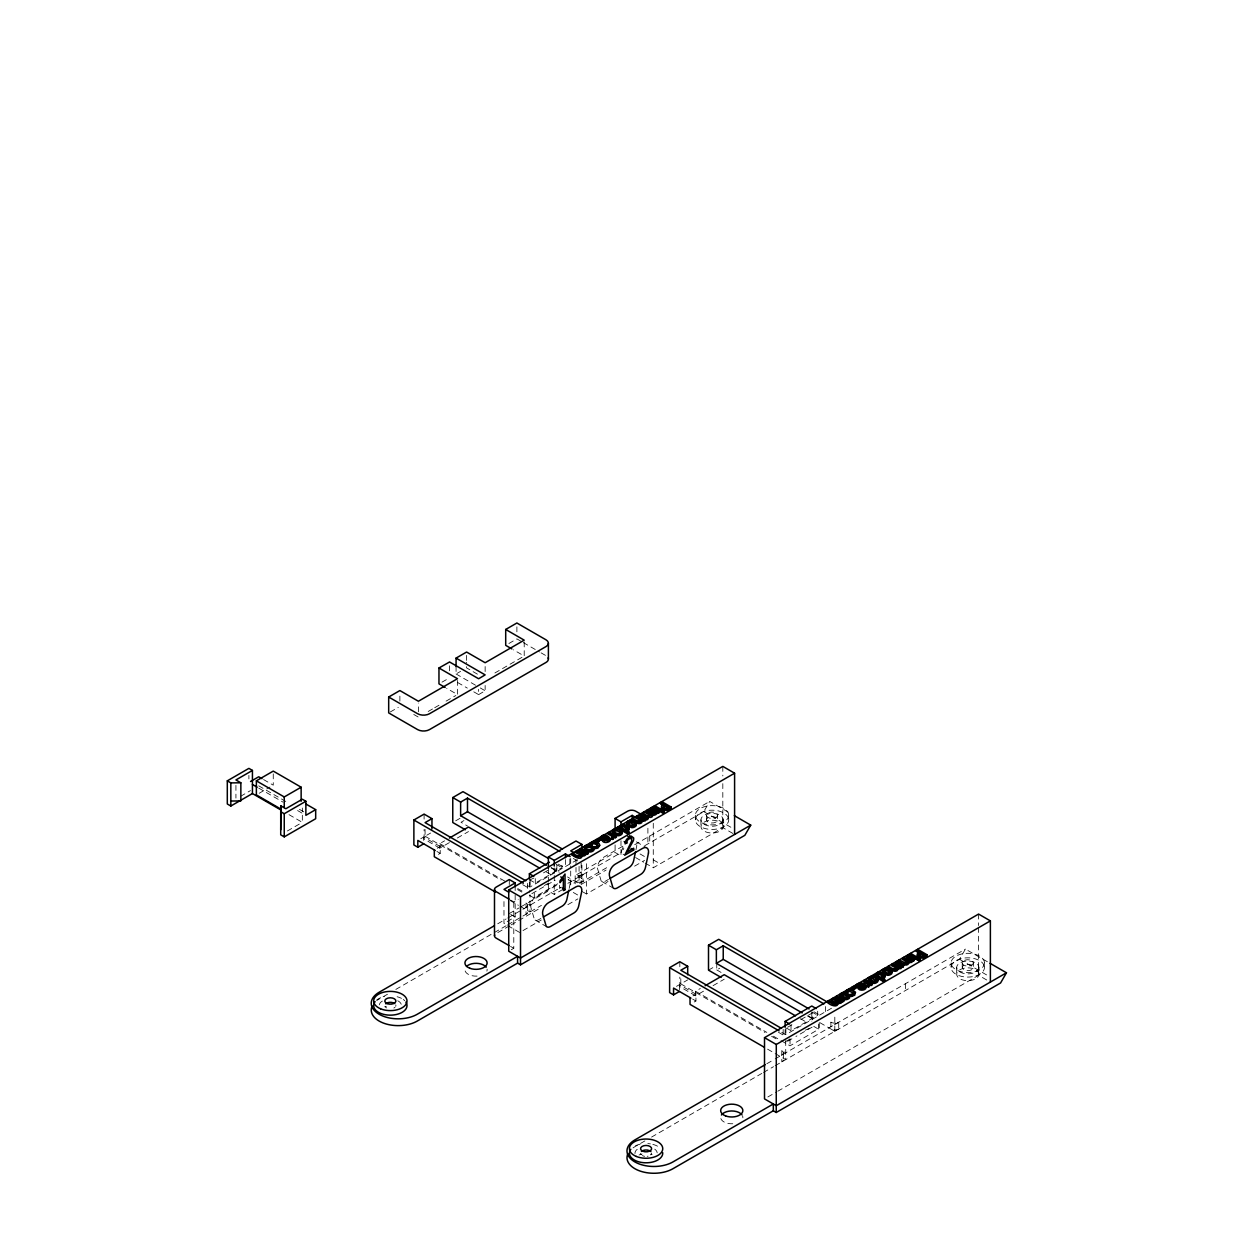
<?xml version="1.0" encoding="UTF-8"?>
<svg xmlns="http://www.w3.org/2000/svg" width="1235" height="1235" viewBox="0 0 1235 1235"><rect width="100%" height="100%" fill="white"/><g stroke="black" fill="none" stroke-linecap="round" stroke-linejoin="round"><path stroke-width="0.75" stroke-dasharray="5 3.75" d="M399.878 701.14L399.878 694.085M418.403 711.839L418.403 703.024M449.555 670.79L449.555 661.975M457.49 680.454L457.49 694.564L446.684 688.327M473.792 691.832L478.624 694.626L478.624 689.331M478.624 694.626L485.139 690.766L485.139 685.471M485.139 671.547L485.139 664.492M516.894 631.826L516.894 623.011M524.211 641.922L524.211 656.032L513.42 649.795M466.598 660.416L466.598 655.384M819.222 1022.75L819.222 1029.558L813.726 1026.362M569.181 888.413L569.937 884.8A8.336 4.817 -60 0 0 568.1 879.521L575.464 883.781M635.932 849.881L636.689 846.268A8.336 4.817 -60 0 0 635.932 841.884M623.15 849.742L623.845 848.291M623.042 847.133L620.835 852.906L624.771 855.176M644.701 845.743L703.796 811.627L709.677 801.422L731.027 813.757M775.179 1065.712L959.533 959.286L965.415 949.082L988.401 962.343M579.076 876.835L582.997 874.565L582.997 881.358L579.076 883.627L567.529 876.958M838.735 1022.209L834.814 1024.479L830.893 1022.209L830.893 1029.017L834.814 1031.287L838.735 1029.017L838.735 1022.209A5.558 3.211 0 0 1 830.893 1022.209M240.532 796.343L250.458 790.616M390.291 711.977L398.287 707.362M508.897 643.497L516.894 638.881L521.741 641.675M259.196 793.271L269.986 787.05M428.175 711.483L433.053 708.674M434.689 707.732L439.567 704.907M446.082 701.14L455.854 695.506M494.911 672.967L522.59 656.974M287.369 830.985L300.661 823.313M420.764 838.719L423.698 837.021L440.2 846.546L440.2 853.339L437.252 855.052M425.072 829.426L425.072 836.218L430.583 833.054M455.684 820.812L460.068 818.296M463.959 820.58L461.025 822.278L467.617 826.091M449.37 842.61L439.814 848.136L439.814 843.598L444.585 840.834M437.252 848.244L440.2 846.546M457.336 838.009L468.482 831.572M529.383 880.123L536.839 876.726M543.508 872.867L550.177 869.023M529.383 879.66L535.28 883.071L561.956 867.665L561.956 861.768M577.44 859.637L529.985 887.039L524.998 884.167M510.58 900.022L513.791 901.874L518.221 899.327M544.388 885.51L549.39 882.624M531.837 893.661L555.179 880.2M557.68 883.797L536.654 895.931A8.336 4.817 -60 0 0 530.865 907.354L534.369 919.319A6.916 3.998 -60 0 0 538.583 919.751L541.733 917.929M622.81 846.191L603.406 857.399A8.336 4.817 -60 0 0 597.616 868.822L601.105 880.787A6.916 3.998 -60 0 0 605.335 881.219L608.469 879.397M529.321 895.267L534.292 898.138L558.189 884.353M509.283 913.545L519.055 907.91M520.676 906.969L548.355 890.991L554.253 894.387L563.855 888.845M620.989 840.742L620.989 855.855L615.092 852.459L576.004 875.028L576.004 867.464M497.72 923.795L506.072 918.979M507.739 918.022L561.199 887.162M567.868 883.303L621.328 852.443M634.682 844.725L709.677 801.422M561.091 887.409L559.44 888.366L559.44 884.878M507.168 921.572L515.165 916.957L515.165 892.38M581.901 865.195L581.901 878.425L570.709 884.893L570.709 865.997M387.481 994.252L379.13 999.069A26.938 15.561 0 0 0 377.246 1000.273M395.833 989.42L492.719 933.49M494.386 932.533L506.072 925.787M507.739 924.814L541.439 905.363M579.57 883.349L607.96 866.955M497.782 932.595L509.453 925.864M511.12 924.907L541.1 907.586M581.083 884.507L606.076 870.073M523.007 930.572L541.285 920.013M567.868 904.668L577.841 898.91M583.275 892.149L586.424 893.97L608.021 881.497M634.605 866.152L644.562 860.394M511.259 949.761L513.791 948.295L513.791 901.874M645.241 863.141L653.269 867.773L722.815 827.635L734.593 834.428M676.487 986.364L679.435 984.666L695.938 994.19L695.938 1000.998L692.989 1002.696M680.809 978.768L680.809 983.878L687.694 979.895M708.504 970.154L714.339 966.789M716.763 963.115L716.763 969.923L719.696 968.225M703.502 991.18L695.552 995.78L695.552 991.242L700.322 988.479M692.989 995.889L695.938 994.19M713.074 985.654L724.219 979.216M787.575 1027.258L794.244 1023.398M800.913 1019.554L812.584 1012.824L812.584 1019.848M786.602 1028.153L791.017 1030.716L817.678 1015.309L817.678 1009.412M831.541 1008.223L785.722 1034.683L780.736 1031.812M790.122 1038.944L785.12 1041.831L785.908 1042.278M805.127 1030.268L812.584 1026.872L795.911 1036.505M787.575 1041.321L794.244 1037.462M773.45 1036.227L790.029 1045.798L818.712 1029.234L818.712 1024.139M766.827 1063.736L773.511 1059.877M775.179 1058.904L965.415 949.082M644.886 1140.924L634.867 1146.713A26.938 15.561 0 0 0 632.984 1147.932M651.571 1137.08L761.81 1073.431M763.477 1072.459L773.511 1066.685M767.83 1096.989L776.12 1092.188M777.788 1091.231L978.583 975.295L987.429 980.405M456.07 666.499L456.07 673.97L460.578 671.377M441.991 682.152L449.555 677.845M523.347 642.617L539.494 651.941M541.115 652.867L545.963 655.662M477.42 674.156L466.614 667.903L466.598 662.284M703.796 811.627L731.707 827.743M959.533 959.286L987.444 975.403M456.07 673.97L478.671 687.03M480.291 687.957L485.139 690.766M457.629 682.507L467.324 688.096M636.318 841.838L646.631 847.797M413.771 714.463L418.403 717.134M653.269 859.838L659.166 863.234M640.039 853.941L644.747 856.658M635.593 857.569L643.636 862.215M573.302 858.449L578.026 861.166M601.877 881.512L612.189 887.471M558.282 864.145L564.889 867.958M814.019 1011.789L820.627 1015.602M582.997 881.358A5.558 3.211 0 0 1 575.155 881.373L575.155 874.565L581.901 878.425M556.059 864.268L561.956 867.665M811.796 1011.913L817.678 1015.309M551.042 867.449L559.285 872.203M808.431 1016.034L813.371 1018.906M819.963 1022.703L834.814 1031.271L834.814 1014.012M551.412 868.112L558.019 871.925M807.15 1015.757L813.757 1019.57M716.763 969.923L721.703 972.779M546.395 872.018L551.366 874.889M800.465 1018.705L807.103 1022.534M573.302 892.457L578.026 895.19M522.745 884.677L529.336 888.49M778.482 1032.321L785.074 1036.134M439.814 843.598L506.118 881.883M517.712 888.567L522.698 891.438M695.552 991.242L766.827 1032.398M425.072 836.218L501.009 880.061M517.511 889.586L522.467 892.457M680.809 983.878L765.005 1032.475M771.597 1036.288L778.204 1040.102M439.814 848.136L424.099 839.059L424.099 829.457M695.552 995.78L679.837 986.703L679.837 977.117M436.897 851.44L440.2 853.339M526.048 907.447A5.558 3.211 0 0 0 526.048 902.909L529.985 905.178M692.634 999.084L695.938 1000.998M781.786 1055.091A5.558 3.211 0 0 0 781.786 1050.553L785.722 1052.822M510.178 900.547L518.438 905.317M520.089 906.258L529.985 911.986L529.985 894.711M767.568 1049.148L785.722 1059.63L785.722 1038.527M535.141 920.06L546.92 926.852M510.75 914.409L515.165 916.957M263.564 779.563L273.259 785.167L273.259 771.103M519.688 932.487L503.973 923.425L503.973 898.848M258.717 785.846L288.017 802.75M299.41 809.326L304.289 812.151M258.717 788.1L283.124 802.194M297.604 810.561L304.675 814.637M289.021 814.668L302.328 822.356L302.328 808.014M510.58 946.442L513.791 948.295M984.465 962.914A16.672 9.618 0 0 1 959.456 971.25A16.672 9.618 0 0 1 959.456 954.593A16.672 9.618 0 0 1 984.465 962.914L984.465 967.453A16.672 9.618 0 0 1 959.456 975.789A16.672 9.618 0 0 1 959.456 959.116A16.672 9.618 0 0 1 984.465 967.453M978.907 967.453A11.115 6.422 0 0 1 962.235 973.01A11.115 6.422 0 0 1 962.235 961.895A11.115 6.422 0 0 1 978.907 967.453L978.907 974.261A11.115 6.422 0 0 1 962.235 979.818A11.115 6.422 0 0 1 962.235 968.703A11.115 6.422 0 0 1 978.907 974.261M978.583 914.07L978.583 925.555M978.583 927.47L978.583 975.295M973.35 962.914A5.558 3.211 0 0 1 965.014 965.693A5.558 3.211 0 0 1 965.014 960.151A5.558 3.211 0 0 1 973.35 962.914L973.35 967.453A5.558 3.211 0 0 1 965.014 970.231A5.558 3.211 0 0 1 965.014 964.674A5.558 3.211 0 0 1 973.35 967.453M962.235 962.914L962.235 967.453M956.677 967.453L956.677 974.261M951.135 962.914L951.135 967.453M905.456 983.693L905.456 990.501M825.582 1006.556L825.582 1013.364M811.796 1012.36L811.796 1021.16M791.017 1024.818L791.017 1030.716M790.029 1038.99L790.029 1045.798M785.908 1028.215L785.908 1033.494M785.12 1029.527L785.12 1036.551M783.407 1052.822L783.407 1059.63M783.16 1029.357L783.16 1037.863M781.786 1050.553L781.786 1061.899A5.558 3.211 0 0 0 781.786 1057.361M728.727 815.27A16.672 9.618 0 0 1 703.718 823.606A16.672 9.618 0 0 1 703.718 806.934A16.672 9.618 0 0 1 728.727 815.27L728.727 819.808A16.672 9.618 0 0 1 703.718 828.145A16.672 9.618 0 0 1 703.718 811.472A16.672 9.618 0 0 1 728.727 819.808M723.17 819.808A11.115 6.422 0 0 1 706.497 825.366A11.115 6.422 0 0 1 706.497 814.251A11.115 6.422 0 0 1 723.17 819.808L723.17 826.616A11.115 6.422 0 0 1 706.497 832.158A11.115 6.422 0 0 1 706.497 821.059A11.115 6.422 0 0 1 723.17 826.616M722.815 766.395L722.815 775.966M722.815 783.623L722.815 827.635M717.612 815.27A5.558 3.211 0 0 1 709.276 818.049A5.558 3.211 0 0 1 709.276 812.491A5.558 3.211 0 0 1 717.612 815.27L717.612 819.808A5.558 3.211 0 0 1 709.276 822.587A5.558 3.211 0 0 1 709.276 817.03A5.558 3.211 0 0 1 717.612 819.808M706.497 815.27L706.497 819.808M700.94 819.808L700.94 826.616M695.398 815.27L695.398 819.808M679.837 961.756L679.837 967.514M679.435 984.666L679.435 989.76M653.269 823.266L653.269 867.773M649.718 836.049L649.718 842.857M647.896 828.237L647.896 845.234M615.092 844.894L615.092 852.459M586.424 863.728L586.424 893.97M581.16 862.972L581.16 883.766M579.076 866.368L579.076 883.627M576.004 859.9L576.004 865.581M570.709 858.433L570.709 864.099M569.844 858.912L569.844 864.006M565.445 859.575L565.445 867.14M556.846 865.164L556.846 872.203M556.059 868.236L556.059 871.74M554.253 867.927L554.253 873.593M554.253 875.491L554.253 894.387M548.355 868.313L548.355 881.543M548.355 883.426L548.355 890.991M535.28 878.641L535.28 883.071M534.292 893.044L534.292 898.138M530.17 880.57L530.17 887.595M529.383 881.867L529.383 892.411M527.685 905.178L527.685 911.986M527.422 883.411L527.422 890.203M526.048 902.909L526.048 914.255A5.558 3.211 0 0 0 526.048 909.716M515.165 886.715L515.165 890.497M509.283 879.536L509.283 885.202M424.099 814.112L424.099 819.87M423.698 837.021L423.698 840.417M248.899 775.41L248.899 778.93M235.931 785.383L235.931 798.088M838.735 1029.017A5.558 3.211 0 0 1 830.893 1029.017M634.991 1153.521A11.115 6.422 0 0 1 637.816 1148.89M654.72 1149.152A11.115 6.422 0 0 1 657.174 1152.842M639.082 1155.003A11.115 6.422 0 0 1 642.092 1153.999M650.598 1154.138A11.115 6.422 0 0 1 652.126 1154.617M635.593 1145.709A16.672 9.618 0 0 1 640.101 1144.197M647.819 1143.61A16.672 9.618 0 0 1 650.397 1143.888M652.852 1144.397A16.672 9.618 0 0 1 659.027 1147.13M651.632 1153.011A5.558 3.211 0 0 1 650.737 1154.926M648.066 1156.176A5.558 3.211 0 0 1 647.233 1156.315M644.639 1156.284A5.558 3.211 0 0 1 642.354 1155.574M641.274 1154.787A5.558 3.211 0 0 1 640.533 1153.351M732.787 1123.757A11.115 6.422 0 0 1 720.916 1115.961M742.513 1115.792A11.115 6.422 0 0 1 742.837 1117.783M582.997 874.565A5.558 3.211 0 0 1 575.155 874.565M379.299 1004.858A11.115 6.422 0 0 1 383.344 1000.551M397.778 1000.767A11.115 6.422 0 0 1 401.437 1005.197M384.78 1006.787A11.115 6.422 0 0 1 386.354 1006.355M376.366 1000.288A16.672 9.618 0 0 1 384.363 996.552M397.114 996.738A16.672 9.618 0 0 1 401.498 998.389M403.289 999.486A16.672 9.618 0 0 1 404.771 1000.721M395.771 1004.873A5.558 3.211 0 0 1 395.709 1006.371M394.999 1007.281A5.558 3.211 0 0 1 393.841 1008.022M386.632 1007.914A5.558 3.211 0 0 1 385.15 1006.679M487.084 969.135A11.115 6.422 0 0 1 486.852 971.142M477.05 976.113A11.115 6.422 0 0 1 464.931 969.321"/><path stroke-width="1.5" d="M445.14 687.432L438.965 683.866L438.965 667.996L457.49 678.694L418.403 701.248L399.878 690.566L388.685 697.019L388.685 712.904L417.662 729.623A8.352 4.817 0 0 0 429.456 729.623L545.963 662.469A8.336 4.817 0 0 0 548.108 657.823M456.07 666.499L456.07 658.101L466.614 652.034L485.139 662.732L524.211 640.162L505.702 629.464L505.702 645.349L511.877 648.915M372.167 1006.046A26.938 15.561 0 0 0 384.718 1023.537A26.938 15.561 0 0 0 417.245 1021.067L517.573 963.13L517.573 956.322L417.245 1014.259A26.938 15.561 0 0 1 379.13 1014.259A26.938 15.561 0 0 1 379.13 992.261L494.386 925.725M548.402 659.073L548.402 643.188M627.905 1153.691A26.938 15.561 0 0 0 640.456 1171.181A26.938 15.561 0 0 0 672.967 1168.711L773.311 1110.774L773.311 1103.982L672.967 1161.919A26.938 15.561 0 0 1 634.867 1161.919A26.938 15.561 0 0 1 634.867 1139.92L765.16 1064.693M582.194 855.901C581.361 861.073 573.889 856.565 572.006 854.882L572.006 853.508C575.742 858.279 581.16 857.013 583.846 854.666C588.092 850.683 586.239 857.075 582.194 855.901L582.194 854.543M642.2 819.901C643.466 826.694 631.672 822.865 632.011 818.867C637.615 825.891 643.281 819.839 646.97 818.326L648.143 817.647L646.97 819.685L646.183 817.879M652.991 815.038C652.142 820.194 644.685 815.687 642.802 814.004L642.802 812.645C646.538 817.4 651.957 816.134 654.643 813.788C658.872 809.82 657.02 816.212 652.991 815.038L652.991 813.68M837.978 1003.576L841.02 1003.221L841.961 1001.554L843.922 1001.323L843.922 999.964L841.961 1000.196L840.356 1002.156L837.978 1002.218C839.013 1008.702 829.688 1005.213 827.79 1002.542L827.79 1001.184L833.949 1004.703M837.978 1002.218L836.574 1004.379L833.085 1004.209M897.984 967.576C899.018 973.983 889.833 970.664 887.919 967.978L887.795 966.542C893.384 973.566 899.065 967.514 902.739 966.002L903.927 965.322L902.739 967.36L901.967 965.554M908.759 961.355C909.794 967.823 900.485 964.35 898.571 961.679L898.571 960.321C904.267 967.622 909.794 961.123 913.529 959.765L914.703 959.086L913.529 961.139L912.758 959.317M280.716 811.688L280.916 805.915L285.825 808.74L302.328 799.215L305.863 801.268L305.863 815.316L315.681 809.651L315.681 818.728L284.251 836.867L280.716 834.829L280.716 811.688L284.251 813.726L305.863 801.268M280.716 829.843L280.916 805.915M646.183 819.237L645.241 820.904L642.2 821.26M901.967 966.912L901.025 968.58L897.984 968.935M912.758 960.676L911.8 962.358L908.759 962.713M626.778 843.057L626.979 841.637A3.288 1.899 -60 0 1 628.353 839.229L631.27 838.117L631.78 840.865L624.771 855.176L633.694 850.02L633.694 848.183L627.071 852.011L633.354 840.726A5.727 3.304 -60 0 0 633.617 837.855L631.208 836.095L627.025 838.858A5.033 2.902 -60 0 0 625.497 841.653L625.08 843.845L626.778 843.057L624.169 841.544M611.402 838.766L613.1 836.898L608.129 834.026L608.129 832.652L613.1 835.524L611.34 838.797L613.085 839.244L614.088 836.095L616.311 836.018L616.311 837.376L614.088 837.469M868.807 985.021L863.913 981.686L863.913 980.328L868.884 983.199L867.109 986.472L868.853 986.919L869.872 983.77L872.095 983.693L872.095 985.051L869.872 985.129M614.088 836.095L612.792 838.04L611.402 837.392M869.872 983.77L868.575 985.715L867.171 985.067M661.312 807.968L661.543 809.388M599.685 845.481L597.802 848.213L594.483 848.028C596.165 846.268 600.951 843.536 594.313 842.44A2.424 1.405 0 0 0 592.63 842.656L590.901 845.96L592.63 844.014A2.424 1.405 0 0 1 594.313 843.798L597.354 844.972L598.064 846.731M846.685 993.619L848.414 990.331A2.424 1.405 0 0 1 850.097 990.115C859.051 991.751 849.093 994.329 851.594 995.101L855.608 992.307L851.023 989.22A3.829 2.208 0 0 0 848.414 989.358L845.898 990.763L845.357 992.863L846.685 993.619L848.414 991.69A2.424 1.405 0 0 1 850.097 991.473L853.833 993.372L852.459 995.287M568.81 890.219L566.911 899.25A6.916 3.998 -60 0 1 562.157 906.135L543.307 917.018M635.546 851.687L633.648 860.702A6.916 3.998 -60 0 1 628.893 867.603L610.044 878.486M662.871 808.308L665.14 806.347L668.876 808.493L668.876 807.134L665.14 804.988C659.613 806.903 666.699 810.546 668.876 807.134M620.865 827.265L622.363 825.567A1.822 1.05 0 0 1 623.829 825.412L627.133 827.018L627.21 828.654L624.91 829.596L620.865 827.265L620.865 828.639M876.649 974.94L878.147 973.242A1.822 1.05 0 0 1 879.613 973.087L882.901 974.677L882.994 976.329L880.694 977.271L876.649 974.94L876.649 976.298L878.147 974.6A1.822 1.05 0 0 1 879.613 974.446L882.901 976.051L882.608 977.966M644.979 819.484L645.195 817.308L643.312 819.052L637.167 815.903L635.979 817.941L635.979 816.582L641.212 819.592L640.44 822.387M580.99 856.442L581.222 855.577L575.973 852.582L575.973 851.224C586.857 854.743 577.362 858.68 573.179 852.829L572.006 854.882M575.973 852.582L577.162 850.545L582.935 853.647L585.189 851.949L584.742 854.466M652.003 814.699L646.769 811.704L646.769 810.345L652.003 813.34L651.555 815.903M646.769 811.704L647.943 809.666L653.732 812.784L655.97 811.071L655.198 813.85M836.99 1003.252L831.757 1000.257L831.757 998.899C834.536 998.945 839.599 1003.206 835.478 1004.997M840.958 999.624L840.958 1000.983L835.74 997.957L835.74 996.599L840.958 999.624L840.526 1000.782L838.719 1001.323L832.93 998.22L831.757 1000.257M896.996 967.237L896.996 968.611L891.763 965.616L891.763 964.257C902.646 967.761 893.152 971.713 888.968 965.863M899.821 967.947L900.948 966.403L895.745 963.315L895.745 961.957L900.963 964.967L900.531 966.14L898.725 966.681L892.951 963.562L891.763 965.616M910.982 961.525L911.754 960.104L906.521 957.094L906.521 955.72L911.754 958.746L911.322 959.904L909.516 960.459L903.727 957.341L902.553 959.379L902.553 958.02L907.787 961.046L907.787 962.374L902.553 959.379M900.948 966.403L900.963 964.967M602.495 839.815C619.291 845.172 603.467 827.033 599.67 839.399L600.951 840.14L601.399 837.901L603.653 836.435A2.748 1.59 0 0 1 605.49 836.342L607.342 837.021L602.495 839.815L602.495 841.174C605.042 844.508 613.949 841.035 608.623 837.731M856.812 986.41L859.421 984.11A2.748 1.59 0 0 1 861.274 984.017L863.126 984.681L863.126 986.055L861.274 985.376A2.748 1.59 0 0 0 859.421 985.468L856.812 987.768L856.812 986.41C853.647 983.415 863.898 981.377 865.72 985.067C867.618 989.003 860.378 989.806 858.279 987.491L858.279 988.849C860.455 991.628 868.761 989.683 865.164 985.9M841.313 996.12L844.169 994.823L848.183 997.139M869.486 979.849L872.342 978.552L876.356 980.883A2.254 1.297 0 0 1 876.248 981.516M875.754 975.233L877.452 973.72M882.269 971.142L883.087 973.689M620.973 828.206L622.363 826.925A1.822 1.05 0 0 1 623.829 826.786L627.596 829.411M734.316 815.64L750.726 825.134L744.844 835.323L520.522 964.828L517.573 963.13M990.053 963.3L1006.463 972.779L1000.566 982.983L776.244 1112.488L773.311 1110.774M563.361 878.425L560.042 882.639L560.042 880.787L565.028 873.994L565.028 889.679L563.361 890.636L563.361 878.425L560.752 876.912M589.821 844.817L590.114 843.088L592.63 841.683A3.829 2.208 0 0 1 595.239 841.544L598.805 843.073L599.762 845.126L597.138 847.087L594.483 846.67M845.357 992.863L847.611 990.979M599.67 839.399L602.325 837.253L605.953 836.79M856.735 987.815L855.454 987.074L856.596 985.777M869.857 977.888L869.965 979.525L873.531 981.146A2.238 1.297 0 0 0 875.136 980.945L876.001 980.451A2.254 1.297 0 0 0 876.371 979.509C874.828 975.619 866.075 978.228 873.423 977.75M883.673 971.42L886.421 970.432L890.281 972.408M626.901 823.019L626.732 825.505L631.672 827.62A3.906 2.254 0 0 0 634.173 827.218L635.516 826.447A3.952 2.285 0 0 0 636.21 824.995L635.13 823.436M840.433 995.086L840.263 997.571L845.203 999.686A3.906 2.254 0 0 0 847.704 999.285L849.062 998.513A3.952 2.285 0 0 0 849.742 997.062L849.232 996.012M868.622 978.815L868.452 981.3L873.377 983.415A3.906 2.254 0 0 0 875.893 983.014L877.236 982.242A3.952 2.285 0 0 0 877.915 980.791L877.406 979.741M847.828 998.065L846.963 998.575A2.238 1.297 0 0 1 845.357 998.775L844.153 998.513M890.064 973.674L889.2 974.183A2.238 1.297 0 0 1 888.706 974.322M608.222 841.159L609.071 840.032L608.253 837.531L604.548 839.676L604.548 841.035M863.991 988.834L864.84 987.707L864.021 985.206L860.316 987.352L861.258 989.111M661.837 809.743L661.759 812.507L664.322 812.429L663.087 810.361L660.663 811.781L653.655 807.736L653.655 806.378L660.663 810.422L661.837 809.743L654.828 805.699L653.655 807.736M917.62 957.403L917.528 960.182L920.09 960.104L918.871 958.036L916.447 959.456L909.439 955.411L909.439 954.053L916.447 958.098L917.62 957.403L910.612 953.374M632.011 820.225L633.185 818.188C633.956 819.994 642.277 823.313 640.594 819.237M661.759 812.507L664.322 811.071M887.919 967.978L888.968 967.221M917.528 960.182L918.47 959.626M252.434 793.549L230.837 806.023L227.302 803.985L227.302 780.844L248.899 768.371L252.434 770.424L252.434 793.549L280.7 809.867M252.434 770.424L235.931 779.949L240.856 782.789L240.856 800.928L230.837 801.036M505.702 629.464L516.894 623.011L545.963 639.792A8.336 4.817 0 0 1 545.963 646.6L429.456 713.753A8.352 4.817 0 0 1 417.662 713.753L388.685 697.019M250.535 781.493L258.717 776.769L261.944 778.637M280.978 809.126L256.371 794.908L256.371 780.844L273.259 771.103L301.139 787.204L301.139 801.268M256.371 780.844L284.251 796.946L301.139 787.204M423.698 843.814L417.816 847.225L413.879 844.956L413.879 820.009L424.099 814.112L431.957 818.651L431.957 828.855M465.348 829.766L452.766 822.51L452.766 797.563L462.986 791.666L562.496 849.109M431.957 818.651L425.072 822.618L525.77 880.756M452.766 797.563L460.624 802.086L467.494 798.119L559.934 851.486M460.624 802.086L460.624 815.702L467.494 811.735L548.386 858.433M449.37 838.071L468.482 827.033L539.757 868.19M548.355 868.313L548.355 856.966L576.004 841.004L581.901 844.416L581.901 848.183M615.092 829.781L615.092 818.45L627.735 811.148A5.558 3.211 0 0 1 635.593 811.148L642.03 814.853M529.383 878.193L529.383 873.762L549.39 862.215M515.165 886.715L515.165 882.932L503.973 889.401L508.681 892.118M548.355 856.966L554.253 860.378L565.445 853.91L570.169 856.627M581.901 844.416L570.709 850.869L573.843 852.69M615.092 818.45L620.989 821.846L632.181 815.378L635.315 817.199M750.726 825.134L520.522 958.036L508.727 951.228L508.727 889.987L722.815 766.395L734.593 773.203L734.593 834.428M588.138 853.647L579.956 848.924L579.956 850.282L581.129 848.244L588.138 852.289L588.138 853.647L586.177 853.879M599.376 839.785L597.863 840.649L596.088 839.615L596.088 840.973L597.586 840.109L599.376 841.143L599.376 839.785L597.586 838.75L597.586 840.109M608.129 834.026L609.303 831.973L616.311 836.018M625.883 830.167L628.924 831.927L628.924 833.285L617.994 826.971L617.994 828.33L621.668 824.687A3.18 1.837 0 0 1 623.876 824.424L627.318 825.567L629.186 827.682A3.875 2.238 0 0 1 628.615 829.071A4.492 2.593 0 0 1 625.883 830.167L625.883 831.525A4.492 2.593 0 0 0 628.615 830.429A3.875 2.238 0 0 0 629.186 829.04L628.106 827.45M642.802 814.004L643.975 811.966L649.749 815.085L652.003 813.34L652.929 813.865M658.934 812.784L650.752 808.061L650.752 809.419L651.926 807.366L658.934 811.41L658.934 812.784L656.974 813.016M664.09 805.729L660.601 803.723L661.651 803.12M601.028 838.735L599.67 838.04M600.951 840.14L603.653 837.793A2.748 1.59 0 0 1 605.49 837.7L606.107 837.839M596.088 840.973L597.863 842.008L599.376 841.143M605.783 840.325L608.253 838.889M594.483 848.028L595.887 847.828M588.138 852.289L586.965 854.327M658.934 811.41L657.746 813.464M662.469 810.175L667.286 810.484L671.176 808.4L671.176 807.042L667.286 809.126L663.735 809.404M628.924 831.927L627.75 833.965L628.924 833.285M508.727 889.987L520.522 896.795L734.593 773.203M679.435 991.473L673.554 994.87L669.617 992.6L669.617 967.653L679.837 961.756L687.694 966.295L687.694 974.801M721.07 977.41L708.504 970.154L708.504 945.207L718.724 939.31L828.176 1002.511M687.694 966.295L680.809 970.262L781.508 1028.4M708.504 945.207L716.362 949.746L723.231 945.778L823.93 1003.901M716.362 949.746L716.362 963.346L723.231 959.379L809.079 1008.933M705.108 985.731L724.219 974.693L795.494 1015.834M785.12 1027.304L785.12 1021.407L811.796 1006.016L816.212 1008.563M1006.463 972.779L776.29 1105.696L764.511 1098.903L764.511 1037.662L978.583 914.07L990.377 920.878L990.377 982.103M827.79 1002.542L828.963 1000.504L834.736 1003.623L836.99 1001.894L837.917 1002.403M835.74 997.957L836.913 995.919L843.922 999.964M851.857 988.648L853.37 986.425L855.145 987.46L855.145 988.818L853.647 989.683L851.857 988.648L851.857 987.29L853.647 988.324L855.145 987.46M863.913 981.686L865.087 979.648L872.095 983.693M873.762 976.005L877.452 972.362A3.18 1.837 0 0 1 879.66 972.084L883.087 973.242L884.97 975.357A3.875 2.238 0 0 1 884.399 976.746A4.492 2.593 0 0 1 881.666 977.842L884.708 979.587L884.708 980.961L883.519 981.64L873.762 976.005L873.762 974.647L884.708 980.961M895.745 963.315L896.919 961.278L903.927 965.322M898.571 961.679L899.759 959.641C900.531 961.432 908.837 964.767 907.154 960.691M906.521 957.094L907.71 955.041L914.703 959.086M917.312 957.063L917.358 955.195L919.859 953.405L916.385 951.398L917.42 950.796M846.685 992.261L845.357 991.504M858.279 987.491L863.126 984.681M920.924 952.664C915.382 954.562 922.483 958.206 924.66 954.809L920.924 952.664L920.924 954.022L924.66 956.168C921.171 959.456 913.005 954.609 919.859 952.046L916.385 950.039L916.385 951.398M860.316 988.71L864.021 986.564M920.924 954.022L918.809 956.461M855.129 992.631L854.821 995.148L851.594 996.46L850.267 995.703L851.656 995.503M920.09 958.746L918.747 959.518L917.049 958.437M923.626 956.77L926.96 954.717L917.62 949.314L917.62 950.672M884.708 979.587L883.519 981.64M776.244 1112.488L776.29 1044.47L990.377 920.878M438.965 667.996L449.555 661.975L478.624 678.756L485.139 674.881L456.07 658.101M667.842 809.095C664.43 812.074 657.684 806.115 664.09 804.371L660.601 802.364L660.601 803.723M907.015 963.825L904.73 963.825M896.224 970.046L893.955 970.062M614.196 830.368L612.298 833.116L617.608 835.74A3.906 2.254 0 0 0 620.109 835.354L621.452 834.567A3.952 2.285 0 0 0 622.147 833.116L621.977 832.591M586.023 846.623L584.124 849.387L589.435 852.011A3.906 2.254 0 0 0 591.935 851.61L593.279 850.838A3.952 2.285 0 0 0 593.973 849.387L593.448 848.337M633.431 825.15L634.296 824.64A2.254 1.297 0 0 0 634.651 823.714C631.919 818.141 623.15 824.115 631.826 825.351M619.352 834.628L620.217 834.134A2.254 1.297 0 0 0 620.587 833.208C619.769 830.908 613.656 829.534 613.888 832.853M591.179 850.9L592.044 850.406A2.254 1.297 0 0 0 592.306 850.112M625.991 830.676L626.824 830.291M858.109 984.928L858.973 984.619M591.843 843.304L592.63 843.042A3.829 2.208 0 0 1 593.479 842.872M628.275 822.232L629.912 821.862M227.302 780.844L230.837 782.897L240.856 782.789M630.807 821.846L632.613 822.155M872.944 982.427L873.531 982.52A2.238 1.297 0 0 0 874.627 982.458M596.15 843.104L595.239 842.903A3.829 2.208 0 0 0 594.344 842.826M589.465 846.346L591.241 846.87M617.16 834.752L615.231 833.965M862.632 984.65L863.527 984.959M888.397 969.83L890.126 970.602M881.342 973.797L882.207 974.153M604.548 839.676L608.222 839.8L609.071 838.673L608.253 837.531M860.316 987.352L863.991 987.475L864.84 986.348L864.021 985.206M885.094 973.504L886.39 974.122M918.253 957.851L923.07 958.159L926.96 956.075L926.96 954.717M883.874 974.214L887.456 975.295A3.906 2.254 0 0 0 889.956 974.894L891.299 974.122A3.952 2.285 0 0 0 891.994 972.671L890.898 971.111M847.025 994.545L847.874 994.993M641.227 820.935L635.979 817.941M626.438 826.477L627.318 826.925M648.02 815.671L648.962 816.165M637.245 821.892L638.171 822.387M896.996 967.267L897.922 967.761M661.852 801.638L671.176 807.042M663.396 803.908L671.176 808.4M664.322 812.429L661.759 811.148M918.871 959.394L920.09 960.104M650.752 809.419L655.97 812.429M648.143 817.647L641.135 813.603L641.135 814.961M645.751 817.616L639.962 814.282L639.962 815.64L645.195 818.666M647.294 818.512L648.143 819.006M892.951 964.936L896.301 966.866M617.994 828.33L627.75 833.965M628.646 836.604L631.27 838.117M627.843 836.496L631.795 838.688M631.085 848.507L633.694 850.02M589.574 843.829L590.963 844.555L590.901 845.96M579.956 850.282L585.189 853.308M460.624 815.702L546.457 865.256M716.362 963.346L802.194 1012.901M562.404 888.166L565.028 889.679M529.383 873.762L533.798 876.31M785.12 1021.407L789.535 1023.969M413.879 820.009L523.347 883.21M669.617 967.653L779.084 1030.854M515.165 882.932L509.283 879.536L496.115 887.131A5.558 3.211 0 0 0 496.115 891.67L508.974 899.095M764.511 1037.662L776.29 1044.47M435.245 850.483L417.816 840.417L417.816 847.225M690.982 998.142L673.554 988.062L673.554 994.87M495.343 891.979L434.303 856.75L434.303 849.942M764.264 1047.249L690.041 1004.395L690.041 997.587M305.987 804.062L315.681 809.651M252.434 784.472L257.142 787.204M508.974 945.516L496.115 938.091A5.558 3.211 0 0 1 494.679 935.003M620.124 831.14L620.587 831.85A2.254 1.297 0 0 1 620.217 832.776L619.352 833.27A2.238 1.297 0 0 1 617.747 833.486C609.179 831.927 617.67 826.694 621.051 831.556M591.951 847.411L592.414 848.105A2.254 1.297 0 0 1 592.044 849.032L591.179 849.541A2.238 1.297 0 0 1 589.574 849.742C581.006 848.183 589.481 842.965 592.877 847.828M853.786 991.566L854.589 992.106M629.31 825.829L627.951 824.733M883.889 975.125L884.97 976.715A3.875 2.238 0 0 1 884.399 978.105A4.492 2.593 0 0 1 882.855 978.938M592.26 849.124C591.411 846.809 584.387 846.129 586.008 849.479M627.797 824.378L630.637 822.757L634.651 825.073A2.254 1.297 0 0 1 634.296 826.014M918.871 958.036L918.747 960.876M916.447 958.098L916.447 959.456M913.529 959.765L913.529 961.139M911.754 958.746L911.754 960.104M902.739 966.002L902.739 967.36M870.922 984.372L870.922 985.731M868.884 983.199L868.884 984.557M868.344 985.823L868.344 987.182M855.454 985.715L855.454 987.074M853.647 988.324L853.647 989.683M851.594 995.101L851.594 996.46M850.328 994.298L850.267 995.703M842.733 1000.643L842.733 1002.002M723.231 945.778L723.231 959.379M665.14 804.988L665.14 806.347M663.087 810.361L662.979 813.201M660.663 810.422L660.663 811.781M646.97 818.326L646.97 819.685M632.181 815.378L632.181 819.16M624.91 829.596L624.91 830.97M620.989 821.846L620.989 825.628M615.138 836.697L615.138 838.056M613.1 835.524L613.1 836.898M612.56 838.148L612.56 839.507M597.863 840.649L597.863 842.008M595.81 847.426L595.81 848.785M594.56 846.623L594.56 847.982M581.222 854.219L581.222 855.577M565.445 853.91L565.445 857.692M554.253 860.378L554.253 866.044M520.522 896.795L520.522 964.828M494.494 889.401L494.494 935.837M467.494 798.119L467.494 811.735M284.251 796.946L284.251 807.505M284.251 813.726L284.251 836.867M230.837 782.897L230.837 806.023M662.716 1152.672A16.672 9.618 0 0 1 643.034 1162.644A16.672 9.618 0 0 1 630.853 1149.276M641.413 1151.437A5.558 3.211 0 0 1 650.891 1151.576M721.425 1115.004A11.115 6.422 0 0 1 731.599 1110.96A11.115 6.422 0 0 1 741.957 1114.834M629.68 835.586A5.727 3.304 -60 0 1 629.665 837.407M621.668 826.045A3.18 1.837 0 0 1 623.876 825.783M633.694 824.995A2.254 1.297 0 0 1 632.073 825.196M405.898 1002.079A16.672 9.618 0 0 1 389.905 1015.155A16.672 9.618 0 0 1 375.116 1001.616M385.675 1003.793A5.558 3.211 0 0 1 394.66 1003.515M466.46 966.449A11.115 6.422 0 0 1 476.725 963.331A11.115 6.422 0 0 1 486.219 967.19M584.001 846.994L585.066 849.047L589.435 850.653A3.906 2.254 0 0 0 591.935 850.251L593.279 849.479A3.952 2.285 0 0 0 593.973 848.028C592.414 844.539 586.116 843.536 584.001 846.994M612.174 830.723L613.239 832.791L617.608 834.381A3.906 2.254 0 0 0 620.109 833.98L621.452 833.208A3.952 2.285 0 0 0 622.147 831.757C620.587 828.284 614.304 827.28 612.174 830.723M626.253 822.603L627.303 824.656L631.672 826.261A3.906 2.254 0 0 0 634.173 825.86L635.516 825.088A3.952 2.285 0 0 0 636.21 823.637C634.667 820.148 628.368 819.145 626.253 822.603M839.785 994.654L840.85 996.722L845.203 998.328A3.906 2.254 0 0 0 847.704 997.926L849.062 997.154A3.952 2.285 0 0 0 849.742 995.703C848.198 992.214 841.899 991.211 839.785 994.654M867.958 978.398L869.023 980.466L873.377 982.057A3.906 2.254 0 0 0 875.893 981.655L877.236 980.883A3.952 2.285 0 0 0 877.915 979.432C876.371 975.943 870.073 974.94 867.958 978.398M882.037 970.262L883.087 972.331L887.456 973.936A3.906 2.254 0 0 0 889.956 973.535L891.299 972.763A3.952 2.285 0 0 0 891.994 971.312C890.45 967.823 884.152 966.82 882.037 970.262M581.731 891.593L578.69 906.042A6.916 3.998 -60 0 1 573.935 912.943L550.378 926.543A6.916 3.998 -60 0 1 546.148 926.126L542.659 914.162A8.336 4.817 -60 0 1 548.448 902.739L575.942 886.854A8.336 4.817 -60 0 1 581.731 891.593M648.468 853.061L645.442 867.51A6.916 3.998 -60 0 1 640.687 874.411L617.114 888.011A6.916 3.998 -60 0 1 612.9 887.595L609.395 875.615A8.336 4.817 -60 0 1 615.184 864.191L642.679 848.321A8.336 4.817 -60 0 1 648.468 853.061M841.436 994.453L841.791 995.78L845.357 997.417A2.238 1.297 0 0 0 846.963 997.216L847.828 996.707A2.254 1.297 0 0 0 848.183 995.78L844.771 993.558L841.436 994.453M883.673 970.062L884.044 971.389L887.61 973.026A2.238 1.297 0 0 0 889.2 972.825L890.064 972.316A2.254 1.297 0 0 0 890.435 971.389L887.008 969.166L883.673 970.062M642.817 1151.236A5.558 3.211 0 0 0 651.601 1148.982A5.558 3.211 0 0 0 643.821 1145.725A5.558 3.211 0 0 0 642.817 1151.236M636.287 1156.439A16.672 9.618 0 0 0 662.655 1149.646A16.672 9.618 0 0 0 639.298 1139.859A16.672 9.618 0 0 0 636.287 1156.439M725.593 1115.915A11.115 6.422 0 0 0 742.837 1110.991A11.115 6.422 0 0 0 726.828 1104.831A11.115 6.422 0 0 0 725.593 1115.915M387.08 1003.592A5.558 3.211 0 0 0 395.864 1001.338A5.558 3.211 0 0 0 388.083 998.065A5.558 3.211 0 0 0 387.08 1003.592M380.55 1008.779A16.672 9.618 0 0 0 406.917 1002.002A16.672 9.618 0 0 0 383.56 992.214A16.672 9.618 0 0 0 380.55 1008.779M469.856 968.271A11.115 6.422 0 0 0 487.099 963.346A11.115 6.422 0 0 0 471.091 957.187A11.115 6.422 0 0 0 469.856 968.271"/></g></svg>
